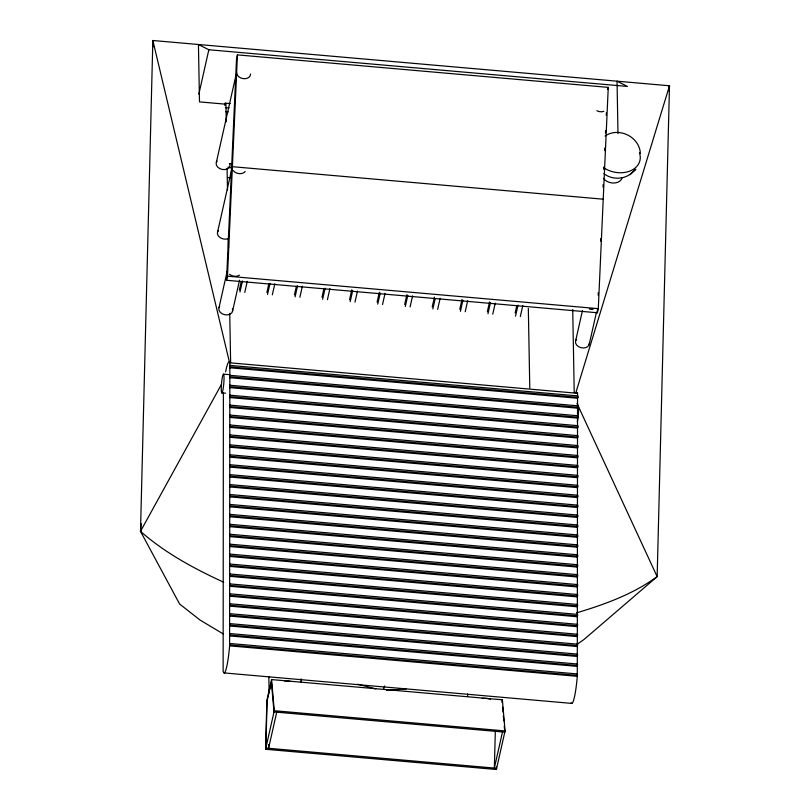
<?xml version="1.0" encoding="UTF-8"?>
<svg xmlns="http://www.w3.org/2000/svg" width="810" height="810" viewBox="0 0 810 810"><rect width="100%" height="100%" fill="white"/><g stroke="black" fill="none" stroke-linecap="round" stroke-linejoin="round"><path stroke-width="1.21" d="M223.388 393.073L223.135 671.044A25.91 3.098 -85 0 0 229.594 645.843L229.777 643.494L577.469 673.96L577.287 676.32A25.91 3.098 -85 0 1 571.212 702.807M229.594 645.843L229.858 362.819L577.55 393.296L577.287 676.32L229.594 645.843L229.777 643.494M223.449 634.058L200.141 620.106L179.607 604.017L140.505 531.34L152.847 40.5L669.495 85.779L657.153 576.619L584.04 639.454L576.862 644.456M265.579 749.27L266.875 700.518L271.583 679.59L502.382 699.81L505.065 730.934L496.378 769.5L265.579 749.27L274.276 710.714L271.583 679.59M268.677 744.572L268.576 748.288L276.716 712.172M495.335 730.904L494.353 768.072L502.494 731.967M496.378 769.5L496.449 766.999M226.547 280.27L236.51 58.978L237.431 54.877L608.259 87.379L598.296 308.661L597.375 312.761L226.547 280.27L227.468 276.169L237.431 54.877M597.375 312.761L597.547 308.995M598.165 295.164L598.286 292.653M600.605 241.096L600.716 238.585M603.035 187.039L603.146 184.518M603.825 169.432L603.946 166.921M604.675 150.569L604.797 148.058M605.475 132.972L605.586 130.451M606.265 115.364L606.376 112.853M223.651 582.198C194.086 568.63 165.037 552.947 140.505 531.34L141.304 523.817M668.726 90.781L669.495 85.779L575.799 392.85M198.835 94.173L208.838 49.754L198.44 44.499L199.483 101.888L225.929 104.206L226.253 121.844M224.805 105.138L225.261 103.143L230.283 103.589M216.351 162.334L236.004 75.107M217.617 231.873L232.095 167.619M218.994 307.638L227.144 271.451M232.48 311.556L239.547 280.189M239.335 290.031L241.279 281.424M239.973 292.025L242.473 280.949M244.762 292.44L247.252 281.374M230.03 365.411L229.848 367.77L577.54 398.236L577.743 397.335L577.722 395.887L230.03 365.411L229.848 367.77M230.02 375.344L229.837 377.703L577.53 408.169L577.732 407.268L577.712 405.82L230.02 375.344L229.837 377.703M230.01 385.276L229.827 387.625L577.52 418.102L577.732 417.201L577.702 415.743L230.01 385.276L229.827 387.625M229.999 395.209L229.827 397.558L577.52 428.034L577.722 427.133L577.692 425.675L229.999 395.209L229.827 397.558M229.989 405.142L229.817 407.491L577.51 437.967L577.712 437.056L577.682 435.608L229.989 405.142L229.817 407.491M229.979 415.074L229.807 417.423L577.5 447.9L577.702 446.988L577.672 445.541L229.979 415.074L229.807 417.423M229.969 424.997L229.797 427.356L577.49 457.832L577.692 456.921L577.662 455.473L229.969 424.997L229.797 427.356M229.959 434.929L229.787 437.289L577.479 467.755L577.682 466.854L577.662 465.406L229.959 434.929L229.787 437.289M229.959 444.862L229.777 447.221L577.469 477.687L577.672 476.786L577.651 475.338L229.959 444.862L229.777 447.221M229.949 454.795L229.767 457.154L577.459 487.62L577.662 486.719L577.641 485.271L229.949 454.795L229.767 457.154M266.895 292.45L268.829 283.834M267.533 294.435L270.024 283.368M229.939 464.727L229.756 467.076L577.449 497.553L577.651 496.651L577.631 495.204L229.939 464.727L229.756 467.076M229.929 474.66L229.746 477.009L577.439 507.485L577.651 506.584L577.621 505.126L229.929 474.66L229.746 477.009M272.312 294.86L274.813 283.783M229.918 484.593L229.746 486.942L577.439 517.418L577.641 516.507L577.611 515.059L229.918 484.593L229.746 486.942M229.908 494.525L229.736 496.874L577.429 527.351L577.631 526.439L577.601 524.991L229.908 494.525L229.736 496.874M229.898 504.448L229.726 506.807L577.419 537.283L577.621 536.372L577.591 534.924L229.898 504.448L229.726 506.807M229.888 514.38L229.716 516.74L577.409 547.206L577.611 546.304L577.581 544.857L229.888 514.38L229.716 516.74M229.878 524.313L229.706 526.672L577.398 557.138L577.601 556.237L577.581 554.789L229.878 524.313L229.706 526.672M229.878 534.246L229.696 536.605L577.388 567.071L577.591 566.17L577.571 564.722L229.878 534.246L229.696 536.605M229.868 544.178L229.686 546.527L577.378 577.003L577.581 576.102L577.56 574.654L229.868 544.178L229.686 546.527M229.858 554.111L229.675 556.46L577.368 586.936L577.571 586.035L577.55 584.577L229.858 554.111L229.675 556.46M229.848 564.043L229.665 566.392L577.358 596.869L577.571 595.957L577.54 594.51L229.848 564.043L229.665 566.392M229.837 573.976L229.665 576.325L577.358 606.801L577.56 605.89L577.53 604.442L229.837 573.976L229.665 576.325M294.445 294.86L296.389 286.254M229.827 583.899L229.655 586.258L577.348 616.734L577.55 615.823L577.52 614.375L229.827 583.899L229.655 586.258M295.083 296.855L297.574 285.788M229.817 593.831L229.645 596.19L577.338 626.656L577.54 625.755L577.51 624.308L229.817 593.831L229.645 596.19M229.807 603.764L229.635 606.123L577.327 636.589L577.53 635.688L577.5 634.24L229.807 603.764L229.635 606.123M299.872 297.27L302.363 286.203M229.797 613.697L229.625 616.056L577.317 646.522L577.52 645.621L577.5 644.173L229.797 613.697L229.625 616.056M229.797 623.629L229.615 625.978L577.307 656.454L577.51 655.553L577.49 654.105L229.797 623.629L229.615 625.978M229.787 633.562L229.605 635.911L577.297 666.387L577.5 665.486L577.479 664.028L229.787 633.562L229.605 635.911M322.005 297.28L323.939 288.664M322.633 299.265L325.134 288.198M327.422 299.69L329.923 288.613M349.555 299.69L351.773 289.848M350.193 301.684L352.684 290.618M354.983 302.1L357.473 291.033M377.116 302.11L379.333 292.268M377.743 304.094L380.244 293.028M382.533 304.519L385.033 293.443M404.666 304.519L406.883 294.678M405.304 306.514L407.794 295.447M410.093 306.929L412.584 295.863M432.226 306.939L434.443 297.098M432.854 308.934L435.071 299.092M437.643 309.349L440.144 298.272M459.776 309.349L461.994 299.518M460.414 311.344L462.905 300.277M465.203 311.759L467.694 300.692M487.326 311.769L489.554 301.927M487.964 313.764L490.465 302.687M492.753 314.179L495.244 303.112M515.16 312.954L516.831 305.572M515.524 316.173L518.015 305.107M520.314 316.589L522.804 305.522M607.804 89.424L608.259 87.379M575.667 340.696L582.471 310.544M501.825 702.28L502.382 699.81M589.164 344.615L596.504 312.042M577.722 395.887L577.54 398.236M577.712 405.82L577.53 408.169M577.702 415.743L577.52 418.102M577.692 425.675L577.52 428.034M577.682 435.608L577.51 437.967M577.672 445.541L577.5 447.9M577.662 455.473L577.49 457.832M577.662 465.406L577.479 467.755M577.651 475.338L577.469 477.687M577.641 485.271L577.459 487.62M577.631 495.204L577.449 497.553M577.621 505.126L577.439 507.485M577.611 515.059L577.439 517.418M577.601 524.991L577.429 527.351M577.591 534.924L577.419 537.283M577.581 544.857L577.409 547.206M577.581 554.789L577.398 557.138M577.571 564.722L577.388 567.071M577.56 574.654L577.378 577.003M577.55 584.577L577.368 586.936M577.54 594.51L577.358 596.869M577.53 604.442L577.358 606.801M577.52 614.375L577.348 616.734M577.51 624.308L577.338 626.656M577.5 634.24L577.327 636.589M577.5 644.173L577.317 646.522M577.49 654.105L577.307 656.454M577.479 664.028L577.297 666.387M577.469 673.96L577.287 676.32M383.484 689.512L384.689 685.969M140.505 531.34L221.576 384.173M603.896 173.613C611.955 180.144 624.996 179.648 632.397 172.409M633.025 171.831L635.82 169.249L629.947 174.666M605.08 135.989C618.81 126.704 639.454 136.718 640.366 153.363M576.588 612.785L578.927 612.147C606.376 603.835 633.825 593.669 657.153 576.619L576.983 403.421M386.714 690.414L406.104 688.905M208.838 49.754L627.436 86.437L617.038 81.182L617.99 133.579M225.342 107.598L229.108 107.922M225.696 111.699L228.207 111.922M229.372 163.59L231.893 163.802M232.399 166.688L603.227 199.189M227.974 167.235L231.751 167.559M228.481 167.579L232.247 167.913M227.711 177.542L230.222 177.765M227.468 276.169L598.296 308.661M230.05 366.859L577.743 397.335M223.54 374.129A9.426 1.124 -85 0 1 223.135 388.759A9.426 1.124 -85 0 1 221.282 387.605A9.426 1.124 -85 0 1 223.54 374.129L228.572 374.574M230.04 376.792L577.732 407.268M230.04 386.724L577.732 417.201M221.768 392.87L225.534 393.194M230.03 396.657L577.722 427.133M230.02 406.59L577.712 437.056M230.01 416.522L577.702 446.988M229.999 426.455L577.692 456.921M229.989 436.377L577.682 466.854M229.979 446.31L577.672 476.786M229.969 456.243L577.662 486.719M229.959 466.175L577.651 496.651M229.959 476.108L577.651 506.584M229.949 486.041L577.641 516.507M229.939 495.973L577.631 526.439M229.929 505.906L577.621 536.372M229.918 515.828L577.611 546.304M229.908 525.761L577.601 556.237M229.898 535.693L577.591 566.17M229.888 545.626L577.581 576.102M229.878 555.559L577.571 586.035M229.878 565.491L577.571 595.957M229.868 575.424L577.56 605.89M229.858 585.357L577.55 615.823M229.848 595.289L577.54 625.755M229.837 605.212L577.53 635.688M229.827 615.144L577.52 645.621M229.817 625.077L577.51 655.553M229.807 635.01L577.5 665.486M229.797 644.942L577.49 675.408M223.985 672.918L571.678 703.394M274.276 710.714L505.065 730.934M496.651 768.275L265.862 748.045L267.098 700.964L271.401 681.878L273.993 711.939L504.792 732.159L504.255 725.902M375.759 688.854L357.564 684.207M229.544 362.647L152.847 40.5L153.515 46.778M502.625 707.12L503.061 712.122M503.385 715.888L503.82 720.89M572.721 309.481L574.229 392.647M528.333 308.428L529.78 387.98M467.623 693.978L467.664 696.499M301.077 678.841L301.148 682.617M268.839 676.553L269.133 692.935A16.18 10.651 -1 0 1 269.862 688.338M227.094 168.47L227.488 189.894M228.379 239.041L228.541 247.86M229.736 313.389L230.627 362.526M225.261 103.143L225.302 105.371M577.783 405.354A9.426 1.124 -85 0 1 578.573 410.467A9.426 1.124 -85 0 1 577.338 421.666M622.05 178.109A10.277 7.634 12.7 0 1 613.656 183.03A10.277 7.634 12.7 0 1 603.46 178.342M639.414 152.776A23.014 17.101 12.7 0 1 630.17 170.94A23.014 17.101 12.7 0 1 603.43 167.528M245.187 171.538A7.037 5.224 12.7 0 1 233.138 170.485M227.924 238.717A7.037 5.224 12.7 0 1 219.51 237.138A7.037 5.224 12.7 0 1 218.285 230.658M229.787 163.509A7.037 5.224 12.7 0 1 222.284 169.462A7.037 5.224 12.7 0 1 217.019 161.119M250.543 73.993A7.037 5.224 12.7 0 1 243.678 78.681A7.037 5.224 12.7 0 1 236.621 72.778M232.429 308.823A7.037 5.224 12.7 0 1 224.927 314.766A7.037 5.224 12.7 0 1 219.662 306.423M239.426 275.167A7.037 5.224 12.7 0 1 229.584 274.307M603.825 111.334A7.037 5.224 12.7 0 1 596.869 110.717M589.376 343.268A7.037 5.224 12.7 0 1 580.709 347.611A7.037 5.224 12.7 0 1 576.345 339.481M593.011 309.329A7.037 5.224 12.7 0 1 589.407 309.005M284.411 680.926A16.18 10.651 -1 0 1 290.668 681.473M482.152 698.412A16.18 10.651 -1 0 1 490.435 699.141M576.102 392.901A28.725 3.432 -85 0 1 577.55 393.296M225.625 371.82A28.725 3.432 -85 0 1 229.858 362.819"/></g></svg>
